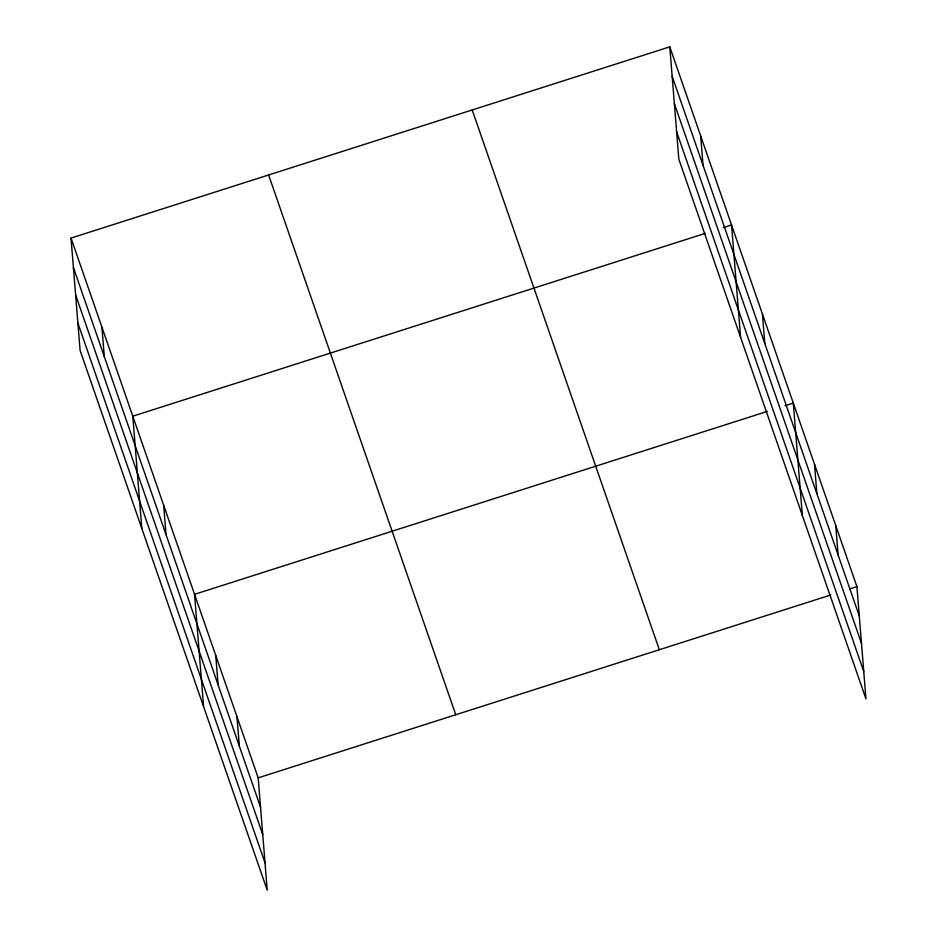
<?xml version="1.0" encoding="UTF-8"?>
<svg xmlns="http://www.w3.org/2000/svg" width="937" height="937" viewBox="0 0 937 937"><rect width="100%" height="100%" fill="white"/><g stroke="black" fill="none" stroke-linecap="round" stroke-linejoin="round"><path stroke-width="1.41" d="M71.036 238.08L258.179 777.851L267.209 890.15L80.078 350.379L71.036 238.08L669.791 46.85L856.922 586.621L865.964 698.92L678.821 159.149L669.791 46.85M705.479 233.301L132.796 416.204L141.827 528.503M723.317 227.609L731.539 224.974L740.581 337.273M767.227 411.425L194.545 594.327L203.587 706.627M785.065 405.733L793.299 403.097L802.33 515.397M258.179 777.851L830.85 594.948M850.07 588.811L856.922 586.621M672.157 76.272L859.288 616.054M674.359 103.62L861.49 643.403M676.631 131.801L863.762 671.571M472.201 109.957L659.332 649.728M268.626 174.973L455.757 714.744M73.402 267.502L260.545 807.272M75.604 294.85L262.747 834.621M77.876 323.031L265.007 862.801M835.722 525.446L838.088 554.88M814.511 464.272L816.877 493.705M762.425 314.036L764.791 343.469M700.665 135.912L703.031 165.334M236.967 716.676L239.333 746.098M215.756 655.502L218.122 684.924M163.67 505.266L166.036 534.687M101.922 327.142L104.288 356.564"/></g></svg>
